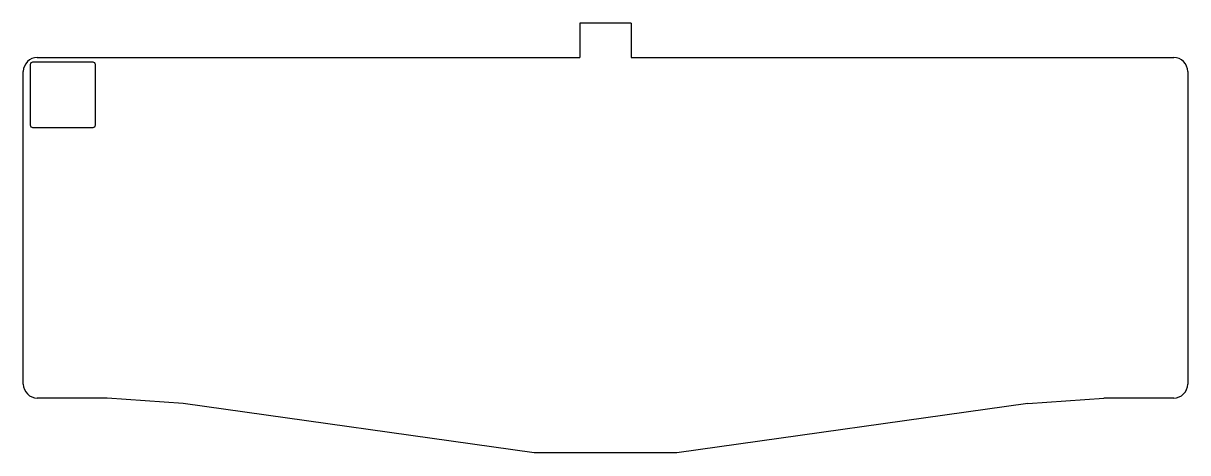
# Model space of a CAD drawing. Extents: x 1 to 251, y -91 to 1.
import ezdxf

# ---------------------------------------------------------------- set-up
doc = ezdxf.new("R2010")
doc.units = 0
doc.layers.get('0').update_dxf_attribs({"linetype": 'CONTINUOUS'})

msp = doc.modelspace()

# ---------------------------------------------------------------- linework, layer by layer
at = {"color": 7}
for points in [[(120.77954, 0.843544), (120.77954, -6.512296)], [(131.78028, 0.843544), (120.77954, 0.843544)], [(131.78028, 0.843544), (131.78028, -6.512296)], [(4.09956, -6.512296), (120.77954, -6.512296)], [(131.78028, -6.512296), (248.46026, -6.512296)], [(1.09982, -76.712816), (1.09982, -9.512036)], [(2.59842, -8.036296), (2.59842, -21.036016)], [(16.09852, -7.535916), (3.0988, -7.535916)], [(16.5989, -21.036016), (16.5989, -8.036296)], [(251.46, -9.512036), (251.46, -76.712816)], [(3.0988, -21.536396), (16.09852, -21.536396)], [(19.12366, -79.712556), (4.09956, -79.712556)], [(35.47618, -80.855556), (19.12366, -79.712556)], [(217.08364, -80.855556), (233.43616, -79.712556)], [(248.46026, -79.712556), (233.43616, -79.712556)], [(110.9345, -91.460056), (35.47618, -80.855556)], [(217.08364, -80.855556), (141.62532, -91.460056)], [(141.62532, -91.460056), (110.9345, -91.460056)]]:
    msp.add_lwpolyline(points, dxfattribs=at)
for points in [[(4.099992, -6.513032), (2.443142, -6.513034), (1.1, -7.856176), (1.1, -9.513026)], [(250.583862, -7.39171), (250.021254, -6.829102), (249.258194, -6.513032), (248.462546, -6.513032)], [(251.46254, -9.513026), (251.46254, -8.717379), (251.14647, -7.954318), (250.583862, -7.39171)], [(2.746441, -7.684496), (2.652673, -7.778264), (2.599995, -7.90544), (2.599995, -8.038048)], [(3.099994, -7.538049), (2.967386, -7.538049), (2.840209, -7.590728), (2.746441, -7.684496)], [(16.453546, -7.684496), (16.359778, -7.590728), (16.232601, -7.538049), (16.099993, -7.538049)], [(16.599992, -8.038048), (16.599992, -7.90544), (16.547314, -7.778264), (16.453546, -7.684496)], [(2.599995, -21.038048), (2.599995, -21.170656), (2.652673, -21.297833), (2.746441, -21.391601)], [(2.746441, -21.391601), (2.840209, -21.485369), (2.967386, -21.538047), (3.099994, -21.538047)], [(16.099993, -21.538047), (16.232601, -21.538047), (16.359778, -21.485369), (16.453546, -21.391601)], [(16.453546, -21.391601), (16.547314, -21.297833), (16.599992, -21.170656), (16.599992, -21.038048)], [(1.1, -76.71307), (1.1, -78.36992), (2.443142, -79.713062), (4.099992, -79.713064)], [(250.583862, -78.834386), (251.14647, -78.271778), (251.46254, -77.508718), (251.46254, -76.71307)], [(248.462546, -79.713064), (249.258194, -79.713064), (250.021254, -79.396994), (250.583862, -78.834386)]]:
    msp.add_open_spline(points, degree=3, dxfattribs=at)

doc.saveas('drawing.dxf')
